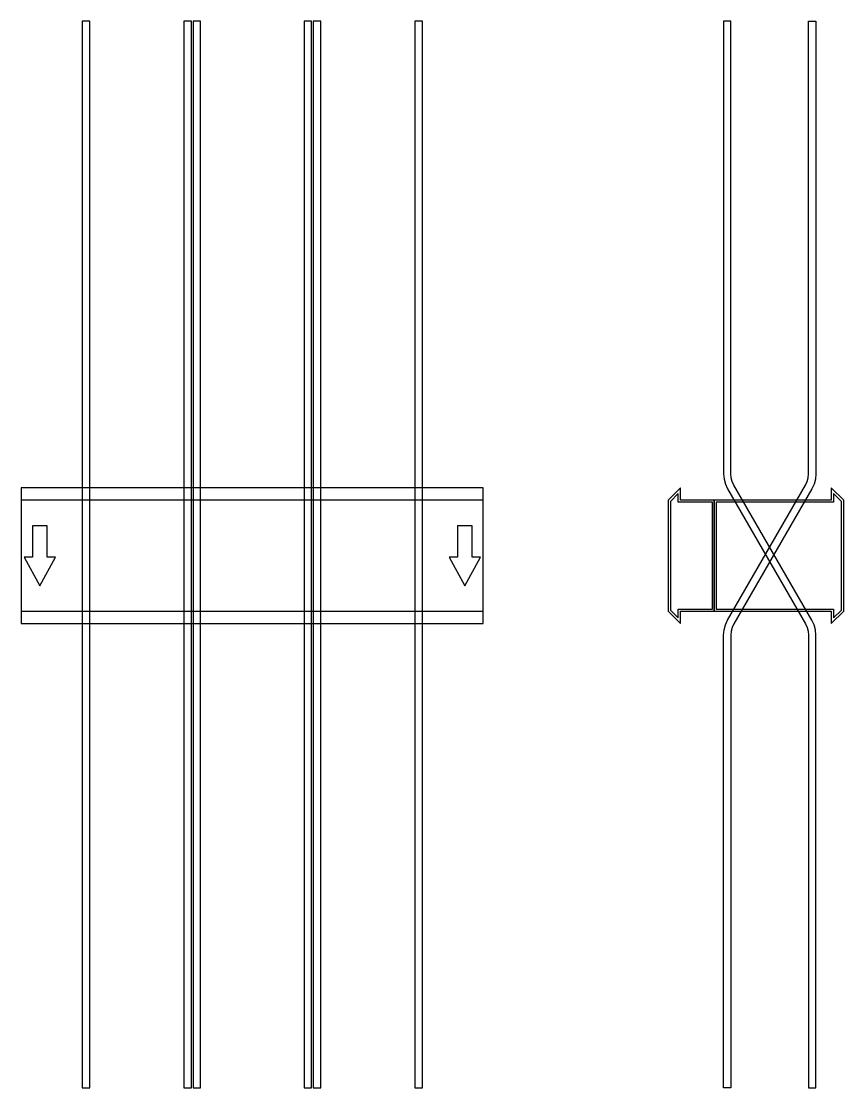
# Model space of a CAD drawing. Extents: x 0 to 890, y -576 to 578.
import ezdxf

# ---------------------------------------------------------------- set-up
doc = ezdxf.new("R2010")
doc.units = 0
doc.layers.add('Halfen', color=7, linetype='CONTINUOUS')

msp = doc.modelspace()

# ---------------------------------------------------------------- linework, layer by layer
at = {"layer": 'Halfen', "color": 7}
for points in [[(74, -575.609), (74, 578.25), (66, 578.25), (66, -575.609)], [(184, -575.609), (184, 578.25), (176, 578.25), (176, -575.609)], [(194, -575.609), (194, 578.25), (186, 578.25), (186, -575.609)], [(314, -575.609), (314, 578.25), (306, 578.25), (306, -575.609)], [(324, -575.609), (324, 578.25), (316, 578.25), (316, -575.609)], [(434, -575.609), (434, 578.25), (426, 578.25), (426, -575.609)], [(860, -575.609), (860, -85.856), (859.514, -80.3), (858.07, -74.912), (855.713, -69.856), (771.215, 76.497), (769.447, 80.289), (768.365, 84.33), (768, 88.497), (768, 578.25), (760, 578.25), (760, 88.497), (760.486, 82.941), (761.93, 77.553), (764.287, 72.497), (848.785, -73.856), (850.553, -77.648), (851.635, -81.689), (852, -85.856), (852, -575.609)], [(760, -575.609), (760, -85.856), (760.486, -80.3), (761.93, -74.912), (764.287, -69.856), (848.785, 76.497), (850.553, 80.289), (851.635, 84.33), (852, 88.497), (852, 578.25), (860, 578.25), (860, 88.497), (859.514, 82.941), (858.07, 77.553), (855.713, 72.497), (771.215, -73.856), (769.447, -77.648), (768.365, -81.689), (768, -85.856), (768, -575.609)], [(0, -73.5), (500, -73.5), (500, 73.5), (0, 73.5)], [(750, -60), (750, 60), (713.5, 60), (713.5, 73.5), (700, 60), (700, -60), (713.5, -73.5), (713.5, -60)], [(890, -60), (890, 60), (876.5, 73.5), (876.5, 60), (750, 60), (750, -60), (876.5, -60), (876.5, -73.5)], [(0, -60), (500, -60), (500, 60), (0, 60)], [(748, -58), (748, 58), (711, 58), (711, 67.25), (702.5, 58.75), (702.5, -58.75), (711, -67.25), (711, -58)], [(887.5, -58.75), (887.5, 58.75), (879, 67.25), (879, 58), (752, 58), (752, -58), (879, -58), (879, -67.25)], [(20, -32.5), (37, -1.5), (28, -1.5), (28, 32.5), (12, 32.5), (12, -1.5), (3, -1.5)], [(480, -32.5), (497, -1.5), (488, -1.5), (488, 32.5), (472, 32.5), (472, -1.5), (463, -1.5)]]:
    msp.add_lwpolyline(points, close=True, dxfattribs=at)

doc.saveas('drawing.dxf')
